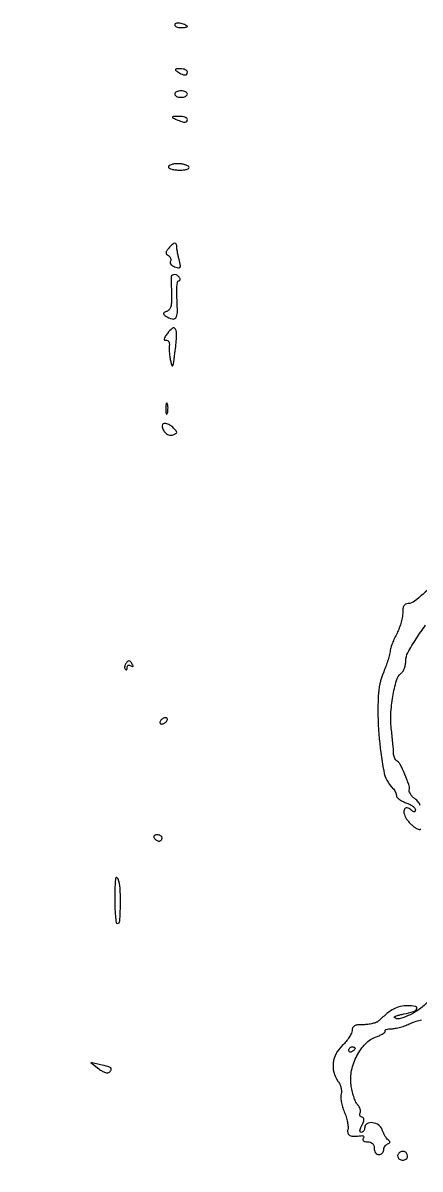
# Model space of a CAD drawing. Extents: x 0 to 4160, y 0 to 3120.
# Drawn here: x 1862 to 1987.5, y 1433.4 to 1795.5 of the extents above; entities that cross this region are included whole.
import ezdxf

# ---------------------------------------------------------------- set-up
doc = ezdxf.new("R2010")
doc.units = 0

msp = doc.modelspace()

# ---------------------------------------------------------------- linework, layer by layer
for points in [[(4159.499279, 606.274193, 0.000001), (4159.667734, 974.478125, 0.000057)], [(757.647081, 3119.740147, 0.000002), (520.492565, 3119.487217, 0.4139)], [(1964.75, 0.149832, 0.000016), (2717.930904, 0.232101, 0.000028), (3351.473438, 0.357111)], [(1991.075026, 1617.363148, -0.008975), (1985.773795, 1612.791855, -0.169808), (1983.75, 1612.036463, 0.110824), (1982.944462, 1611.837984, 0.147596), (1982.398692, 1611.324009, 0.098637), (1982.091643, 1610.41478, 0.032271), (1982, 1608.996376, -0.049483), (1981.85954, 1607.580588, -0.022724), (1981.4125, 1605.778918, -0.022244), (1980.765784, 1603.90996, -0.028606), (1980, 1602.261185, 0.01688), (1979.234436, 1600.709167, 0.017651), (1978.5875, 1599.131707, 0.017607), (1978.126552, 1597.734596, 0.070987), (1978, 1596.847714, -0.06388), (1977.880424, 1595.915595, -0.012526), (1977.412122, 1594.288407, -0.013104), (1976.764847, 1592.407798, -0.011817), (1975.998714, 1590.496999, 0.09205), (1974.254553, 1582.747379, 0.028704), (1974.489164, 1570.778471, 0.02613), (1975.998434, 1559.165438, 0.152135), (1978.832125, 1553.767875, -0.044994), (1979.279081, 1553.232326, -0.036942), (1979.656937, 1552.589924, -0.038344), (1979.91641, 1551.942528, -0.076283), (1980, 1551.397825, 0.184101), (1980.203467, 1550.86396, 0.04991), (1980.88125, 1550.241584, 0.043509), (1981.851578, 1549.638487, 0.033441), (1983, 1549.149845, -0.032672), (1984.148468, 1548.663266, -0.042791), (1985.11875, 1548.066246, -0.048942), (1985.797747, 1547.452538, -0.186637), (1986, 1546.929575, -0.0737), (1985.925038, 1546.423774, -0.329746), (1985.698919, 1546.255599, -0.154995), (1985.303098, 1546.380251, -0.020026), (1984.589028, 1546.926114, 0.132359), (1983.386266, 1547.477049, 0.321143), (1982.555343, 1547.070396, 0.190903), (1982.40807, 1545.816533, 0.074613), (1983.114196, 1544.188751, 0.034689), (1983.701075, 1543.379757, 0.021488), (1984.492952, 1542.512363, 0.02152), (1985.352914, 1541.719417, 0.035915), (1986.148073, 1541.1396, 0.061048), (1987.188552, 1540.654454, 0.357438), (1987.710949, 1540.858404, 0.120745)], [(1987.552467, 1548.236931, 0.08144), (1986.919086, 1549.397143, 0.074527), (1985.931407, 1550.335491, -0.045332), (1985.156489, 1550.990339, -0.04921), (1984.535707, 1551.757631, -0.054969), (1984.147605, 1552.517759, -0.131853), (1984.08492, 1553.142195, 0.1242), (1983.938973, 1554.85523, 0.018568), (1982.681334, 1558.104865, 0.018016), (1981.189579, 1561.253764, 0.135514), (1980.078784, 1562.451309, -0.106697), (1979.714785, 1562.801569, -0.051655), (1979.409836, 1563.374913, -0.047904), (1979.204241, 1564.064197, -0.050082), (1979.13769, 1564.76969, 0.021121), (1979.101696, 1565.763283, 0.003763), (1978.942058, 1567.615566, 0.004062), (1978.720863, 1569.784699, 0.003654), (1978.457069, 1572.027982, -0.043321), (1978.266422, 1577.07228, -0.030374), (1978.888266, 1582.726376, -0.027925), (1980.040108, 1587.733503, -0.150146), (1981.554945, 1590.0456, 0.088469), (1982.109167, 1590.701471, 0.04328), (1982.575515, 1591.695638, 0.041127), (1982.893208, 1592.844011, 0.046957), (1983, 1593.978642, -0.124933), (1983.644095, 1596.516167, -0.019949), (1986.285285, 1600.95197, -0.015803), (1989.253122, 1605.211484, -0.236953)], [(1989.760315, 1485.995609, -0.045972), (1986.972751, 1483.678388, -0.043915), (1983.767126, 1481.86898, -0.045858), (1980.883785, 1480.867025, -0.262863), (1979.381866, 1481.284801, -0.4998), (1979.413895, 1481.509522, -0.036229), (1980.077828, 1481.81387, -0.028364), (1981.104215, 1482.132135, -0.014632), (1982.418293, 1482.418694, 0.026334), (1985.415316, 1483.146085, 0.218435), (1986.440371, 1484.046708, 0.489452), (1986.043732, 1484.78937, 0.042504), (1983.570448, 1485, 0.054403), (1981.294862, 1484.751667, 0.065895), (1979.278615, 1484.017968, 0.050815), (1977.151187, 1482.617631, 0.01891), (1974.459837, 1480.25, -0.094779), (1973.709609, 1479.76879, -0.032758), (1972.480613, 1479.367188, -0.03116), (1971.035295, 1479.092157, -0.031446), (1969.571429, 1479, 0.022456), (1967.773127, 1478.919195, 0.095265), (1966.7425, 1478.623096, 0.165789), (1966.19796, 1478.06431, 0.111432), (1966, 1477.187091, -0.110483), (1965.800928, 1476.297175, -0.032312), (1965.11875, 1475.062433, -0.030747), (1964.14816, 1473.733557, -0.028635), (1963, 1472.5, 0.076099), (1960.99723, 1469.89215, 0.094397), (1960.051576, 1466.987724, 0.097643), (1960.254349, 1464.016454, 0.087272), (1961.564056, 1461.21201, -0.049803), (1962.119529, 1460.222416, -0.04361), (1962.4982, 1459.097846, -0.045956), (1962.657571, 1458.012435, -0.090564), (1962.547787, 1457.150564, 0.092905), (1962.430155, 1456.191577, 0.028613), (1962.605926, 1454.739161, 0.027528), (1962.993629, 1453.10313, 0.02702), (1963.560632, 1451.50913, -0.025165), (1964.134815, 1449.913695, -0.02539), (1964.543844, 1448.273335, -0.02621), (1964.751327, 1446.813609, -0.086354), (1964.67052, 1445.848069, 0.139021), (1964.693025, 1444.750026, 0.215092), (1965.308763, 1444.048679, 0.11235), (1966.642786, 1443.774345, 0.028877), (1968.850352, 1443.948399, -0.07693), (1969.318197, 1443.94038, -0.185919), (1969.610349, 1443.765916, -0.210354), (1969.68866, 1443.459425, -0.097575), (1969.541335, 1443.066882, 0.168376), (1969.447509, 1442.647205, 0.204228), (1969.645031, 1442.299479, 0.117721), (1970.159745, 1442.071513, 0.045674), (1970.940983, 1442, -0.067914), (1971.850102, 1441.875944, -0.125559), (1972.492623, 1441.507166, -0.128278), (1972.871364, 1440.882116, -0.07253), (1973, 1440, 0.072314), (1973.111864, 1439.230589, 0.08892), (1973.4375, 1438.583333, 0.10214), (1973.924246, 1438.153209, 0.130775), (1974.5, 1438, 0.09335), (1975.07259, 1438.107842, 0.096425), (1975.559375, 1438.416146, 0.099164), (1975.885184, 1438.876128, 0.105033), (1976, 1439.416667, -0.080037), (1976.093358, 1439.99615, -0.064268), (1976.367188, 1440.566178, -0.065096), (1976.772087, 1441.040891, -0.087504), (1977.25, 1441.340536, 0.052188), (1977.778213, 1441.622105, 0.222577), (1977.95686, 1441.920976, 0.213486), (1977.844932, 1442.258828, 0.048201), (1977.384781, 1442.673869, -0.071794), (1976.907392, 1443.146998, -0.028234), (1976.390896, 1443.918262, -0.027237), (1975.918228, 1444.828017, -0.030562), (1975.567394, 1445.75, 0.16568), (1974.45279, 1447.275902, 0.11998), (1972.477132, 1448.048389, 0.158993), (1970.731153, 1447.728075, 0.275146), (1970, 1446.5, -0.067246), (1969.922536, 1445.926627, -0.084069), (1969.695915, 1445.440625, -0.099557), (1969.359575, 1445.115614, -0.143424), (1968.964816, 1445, -0.231208), (1968.621793, 1445.167578, -0.183767), (1968.499077, 1445.566469, -0.081678), (1968.656881, 1446.2465, -0.025101), (1969.108214, 1447.202201, 0.023292), (1969.629127, 1448.294984, 0.097065), (1969.776734, 1449.005898, 0.183654), (1969.604056, 1449.475941, 0.134228), (1969.137168, 1449.787611, -0.096081), (1968.744889, 1450.008751, -0.121769), (1968.502724, 1450.345423, -0.126417), (1968.450459, 1450.746091, -0.108367), (1968.591731, 1451.148423, 0.154254), (1968.717225, 1451.645118, 0.063675), (1968.587666, 1452.334408, 0.054721), (1968.245789, 1453.095254, 0.046019), (1967.729454, 1453.813013, -0.075085), (1967.12623, 1454.763105, -0.024339), (1966.52706, 1456.321113, -0.023644), (1966.020632, 1458.142531, -0.024498), (1965.695495, 1459.982266, -0.084121), (1965.887195, 1464.553737, -0.067625), (1967.553037, 1469.192053, -0.070713), (1970.285402, 1473.011012, -0.115914), (1973.60077, 1475.172599, 0.021543), (1974.832521, 1475.678996, 0.03719), (1975.800396, 1476.217188, 0.045869), (1976.421428, 1476.712751, 0.353511), (1976.464997, 1477.056636, -0.360794), (1976.501812, 1477.319901, -0.102909), (1976.884525, 1477.546324, -0.055499), (1977.581516, 1477.700913, -0.026851), (1978.494933, 1477.75, 0.04842), (1979.683556, 1477.865378, 0.019738), (1981.265478, 1478.240788, 0.01931), (1982.945982, 1478.781119, 0.023344), (1984.474273, 1479.420768, -0.034054), (1986.227865, 1480.110997, -0.039902), (1987.969006, 1480.513426, -0.04133)]]:
    msp.add_lwpolyline(points, format="xyb")
for points in [[(1910, 1794.90638, 0.206609), (1910.149557, 1794.559898, 0.082769), (1910.5875, 1794.266249, 0.063112), (1911.234359, 1794.066544, 0.043375), (1912, 1794, 0.018041), (1912.766644, 1794.027671, 0.029316), (1913.4125, 1794.112615, 0.029396), (1913.890445, 1794.233718, 0.326917), (1914, 1794.383369, 0.269386), (1913.897136, 1794.560437, 0.023188), (1913.4125, 1794.807757, 0.025621), (1912.766387, 1795.061542, 0.016817), (1912, 1795.289749, 0.040966), (1911.233678, 1795.424365, 0.070464), (1910.5875, 1795.392877, 0.106581), (1910.157535, 1795.210205, 0.24384)], [(1911, 1780, 0.031558), (1912.301377, 1779.270972, 0.112355), (1913.227035, 1779.060308, 0.234725), (1913.775753, 1779.332924, 0.163584), (1914, 1780, 0.210568), (1913.832025, 1780.381177, 0.082215), (1913.339062, 1780.701752, 0.062416), (1912.611405, 1780.917196, 0.042523), (1911.75, 1780.984687, 0.011293), (1910.555791, 1780.949578, 0.220444), (1910.237851, 1780.781653, 0.409657), (1910.271114, 1780.520491, 0.023197)], [(1910, 1773, 0.191087), (1910.151477, 1772.618118, 0.088204), (1910.5875, 1772.29375, 0.068025), (1911.234582, 1772.073693, 0.048028), (1912, 1772, 0.048028), (1912.765418, 1772.073693, 0.068025), (1913.4125, 1772.29375, 0.088204), (1913.848523, 1772.618118, 0.191087), (1914, 1773, 0.191087), (1913.848523, 1773.381882, 0.088204), (1913.4125, 1773.70625, 0.068025), (1912.765418, 1773.926307, 0.048028), (1912, 1774, 0.048028), (1911.234582, 1773.926307, 0.068025), (1910.5875, 1773.70625, 0.088204), (1910.151477, 1773.381882, 0.191087)], [(1910.5, 1765, 0.014632), (1912.28872, 1764.292613, 0.087053), (1913.274268, 1764.119714, 0.234317), (1913.78941, 1764.375152, 0.163981), (1914, 1765, 0.24567), (1913.802156, 1765.37836, 0.070412), (1913.192188, 1765.685604, 0.053373), (1912.303371, 1765.883773, 0.034583), (1911.25, 1765.929715, 0.004372), (1909.584787, 1765.872581, 0.215481), (1909.296589, 1765.727088, 0.485414), (1909.343561, 1765.521868, 0.009027)], [(1908, 1750, 0.280045), (1908.23451, 1749.614137, 0.051215), (1909.045461, 1749.29375, 0.04194), (1910.195261, 1749.07252, 0.02657), (1911.559017, 1749, 0.023007), (1912.966307, 1749.06479, 0.059005), (1913.961697, 1749.276831, 0.125298), (1914.461947, 1749.602477, 0.336396), (1914.5, 1750, 0.146547), (1914.065839, 1750.385578, 0.040338), (1913.1996, 1750.70625, 0.037109), (1912.112115, 1750.926388, 0.031397), (1910.940983, 1751, 0.032276), (1909.81438, 1750.9272, 0.049716), (1908.863914, 1750.70625, 0.064068), (1908.206632, 1750.384097, 0.251914)], [(1908.111899, 1724.356331, 0.029408), (1907.453294, 1723.518065, 0.139731), (1907.257921, 1722.946707, 0.199793), (1907.426116, 1722.475096, 0.070178), (1907.990014, 1722.006172, -0.078025), (1908.426787, 1721.631276, -0.090344), (1908.701458, 1721.157674, -0.100781), (1908.773732, 1720.660891, -0.124935), (1908.633859, 1720.216588, 0.150227), (1908.521348, 1719.785593, 0.123474), (1908.657272, 1719.327726, 0.099193), (1909.031516, 1718.911231, 0.068766), (1909.587531, 1718.604785, 0.018286), (1911.146582, 1718.07105, 0.301556), (1911.648006, 1718.222044, 0.227013), (1911.791939, 1718.795098, 0.011381), (1911.352385, 1720.732121, -0.009699), (1911.089889, 1721.871124, -0.009333), (1910.868097, 1723.034121, -0.009296), (1910.710897, 1724.065954, -0.033161), (1910.666667, 1724.732121, 0.09549), (1910.49482, 1725.62373, 0.347011), (1910.027756, 1725.892378, 0.150516), (1909.260137, 1725.526453, 0.025613)], [(1908.911139, 1715.25, 0.03079), (1908.882974, 1714.750872, 0.002077), (1908.896308, 1713.324155, 0.002977), (1908.929421, 1711.622263, 0.002226), (1908.985431, 1709.747124, -0.016962), (1908.986361, 1707.384608, -0.059338), (1908.756021, 1705.881541, -0.100784), (1908.270783, 1704.929802, -0.133792), (1907.490446, 1704.35796, 0.026967), (1906.673584, 1703.99285, 0.223907), (1906.432546, 1703.679697, 0.273921), (1906.545022, 1703.339464, 0.037974), (1907.166154, 1702.876149, 0.070236), (1909.171558, 1701.969187, 0.322969), (1910.305762, 1702.370779, 0.151222), (1910.835259, 1704.049501, 0.017942), (1910.714687, 1708, -0.014057), (1910.626585, 1710.30044, -0.023423), (1910.697648, 1712.2375, -0.02009), (1910.881373, 1713.7154, -0.366996), (1911.216892, 1714, 0.136041), (1911.509053, 1714.080991, 0.190781), (1911.671776, 1714.29375, 0.140935), (1911.670438, 1714.617179, 0.067455), (1911.5, 1715, 0.110847), (1910.843657, 1715.670986, 0.120419), (1909.982746, 1715.971608, 0.164849), (1909.26194, 1715.802464, 0.227723)], [(1907.687634, 1697.400591, 0.016824), (1906.929927, 1696.304358, 0.08642), (1906.644113, 1695.625949, 0.315871), (1906.773724, 1695.306633, 0.196675), (1907.187634, 1695.229211, -0.143203), (1907.698907, 1695.187712, -0.162625), (1908.077412, 1694.876657, -0.114924), (1908.277006, 1694.297034, -0.054015), (1908.272912, 1693.5, 0.035658), (1908.232097, 1692.523518, 0.014855), (1908.310195, 1691.20625, 0.014609), (1908.477689, 1689.795128, 0.018324), (1908.718722, 1688.5, 0.039171), (1909.10287, 1687.253514, 0.673894), (1909.409419, 1687.251195, 0.065249), (1909.704762, 1688.352234, 0.00342), (1910.160922, 1691.984888, 0.013016), (1910.603232, 1696.776512, 0.124238), (1910.235952, 1698.781302, 0.48029), (1909.290262, 1699.019639, 0.071053)], [(1907.194949, 1673.5, 0.012823), (1907.235556, 1672.431793, 0.080377), (1907.356533, 1671.900903, 0.597527), (1907.51666, 1671.883358, 0.087174), (1907.692991, 1672.269032, 0.037336), (1907.832894, 1673.036634, 0.029507), (1907.872264, 1673.880008, 0.030339), (1907.814405, 1674.671085, 0.06278), (1907.655937, 1675.269032, 0.31318), (1907.47713, 1675.386009, 0.333666), (1907.315079, 1675.257153, 0.052471), (1907.212705, 1674.580113, 0.014395)], [(1906.015313, 1668.25, 0.110273), (1906.334953, 1666.944244, 0.103734), (1907.183803, 1665.864974, 0.113401), (1908.326025, 1665.282215, 0.154293), (1909.473377, 1665.35141, 0.031875), (1910.377593, 1665.766251, 0.254485), (1910.619932, 1666.137319, 0.199215), (1910.467682, 1666.607544, 0.01975), (1909.64573, 1667.497127, 0.056572), (1908.445363, 1668.452771, 0.088951), (1907.225565, 1668.942686, 0.166364), (1906.372315, 1668.835273, 0.291964)], [(1894.458881, 1592.933469, 0.062174), (1894.251666, 1592.480911, 0.067553), (1894.169645, 1592.003941, 0.076232), (1894.219839, 1591.576059, 0.129836), (1894.399864, 1591.266802, 0.14401), (1894.626986, 1591.142918, 0.26052), (1894.82371, 1591.203001, 0.143953), (1894.958448, 1591.462615, 0.048234), (1895, 1591.89235, -0.108605), (1895.090337, 1592.303343, -0.182109), (1895.339137, 1592.548391, -0.161491), (1895.713386, 1592.584927, -0.082857), (1896.154508, 1592.404508, 0.029004), (1896.613152, 1592.156574, 0.315645), (1896.809017, 1592.190983, 0.315645), (1896.843426, 1592.386848, 0.029004), (1896.595492, 1592.845492, 0.034104), (1895.981959, 1593.701707, 0.213066), (1895.510731, 1593.935767, 0.229194), (1895.044928, 1593.733618, 0.039311)], [(1905.5, 1575, 0.076764), (1905.338175, 1574.617617, 0.154201), (1905.357263, 1574.29375, 0.186277), (1905.550471, 1574.079239, 0.117858), (1905.881966, 1574, 0.085235), (1906.310186, 1574.073533, 0.053414), (1906.769763, 1574.29375, 0.051777), (1907.189439, 1574.617474, 0.064269), (1907.5, 1575, 0.076764), (1907.661825, 1575.382383, 0.154201), (1907.642737, 1575.70625, 0.186277), (1907.449529, 1575.920761, 0.117858), (1907.118034, 1576, 0.085235), (1906.689814, 1575.926467, 0.053414), (1906.230237, 1575.70625, 0.051777), (1905.810561, 1575.382526, 0.064269)], [(1903.5, 1538, 0.06081), (1903.806203, 1537.617485, 0.051032), (1904.2129, 1537.29375, 0.053229), (1904.653442, 1537.073302, 0.089642), (1905.059017, 1537, 0.105429), (1905.418051, 1537.076556, 0.099231), (1905.723586, 1537.29375, 0.096318), (1905.928382, 1537.618268, 0.092995), (1906, 1538, 0.153634), (1905.879982, 1538.381379, 0.097988), (1905.542039, 1538.70625, 0.080552), (1905.037096, 1538.925455, 0.062283), (1904.440983, 1539, 0.066118), (1903.889346, 1538.926733, 0.138808), (1903.521475, 1538.70625, 0.191142), (1903.392057, 1538.379648, 0.139169)], [(1891.063386, 1519.25, 0.00967), (1891.100259, 1516.086821, 0.016027), (1891.2684, 1513.423438, 0.009874), (1891.51406, 1511.293793, 0.37532), (1891.850317, 1511, 0.396513), (1892.652288, 1511.754627, 0.010969), (1892.854855, 1516.96289, 0.018589), (1892.75047, 1522.120382, 0.080922), (1892.089044, 1525.093531, 0.240668), (1891.665149, 1525.463856, 0.435447), (1891.317552, 1525.238265, 0.037091), (1891.131813, 1523.379612, 0.004443)], [(1967, 1471.559017, -0.151918), (1966.934461, 1471.34829, -0.038439), (1966.70625, 1471.066025, -0.035638), (1966.382774, 1470.768994, -0.029505), (1966, 1470.5, -0.082592), (1965.6179, 1470.343488, -0.161196), (1965.29375, 1470.3746, -0.182303), (1965.078288, 1470.586039, -0.108972), (1965, 1470.940983, -0.093332), (1965.076123, 1471.345238, -0.09642), (1965.29375, 1471.688914, -0.099167), (1965.618444, 1471.918938, -0.105053), (1966, 1472, -0.042167), (1966.382849, 1471.967655, -0.061769), (1966.70625, 1471.870461, -0.081139), (1966.92554, 1471.727648, -0.210953)], [(1886, 1465.079683, 0.032094), (1887.099379, 1464.321677, 0.061254), (1888.078976, 1463.887606, 0.086661), (1888.875377, 1463.790069, 0.18513), (1889.433333, 1464.037325, 0.10081), (1889.93929, 1464.798573, 0.331806), (1889.796169, 1465.347406, 0.104368), (1888.89397, 1465.80226, 0.010104), (1886.5, 1466.385014), (1883.5, 1467.051381)], [(1980.542705, 1438.069098, 0.221146), (1980.444975, 1437.246757, 0.174599), (1981.002687, 1436.53216, 0.137965), (1982.013092, 1436.232649, 0.142848), (1983.016312, 1436.510081, 0.189436), (1983.503635, 1437.160814, 0.165456), (1983.45272, 1438.014234, 0.147302), (1982.873321, 1438.730681, 0.150691), (1982, 1439, 0.08914), (1981.620145, 1438.931737, 0.053258), (1981.208109, 1438.726548, 0.051122), (1980.828194, 1438.425183, 0.061191)]]:
    msp.add_lwpolyline(points, format="xyb", close=True)

doc.saveas('drawing.dxf')
